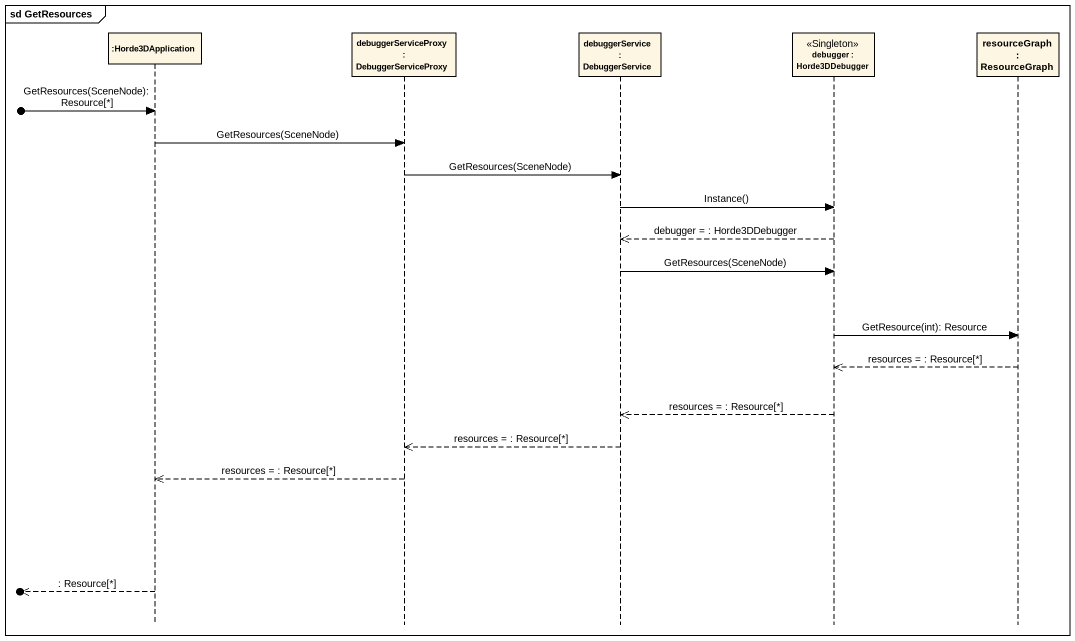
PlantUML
@startuml
mainframe sd GetResources
hide footbox
participant ":Horde3DApplication" as Horde3DApplication
participant "debuggerServiceProxy : DebuggerServiceProxy" as debuggerServiceProxy
participant "debuggerService : DebuggerService" as debuggerService
participant "debugger : Horde3DDebugger" as debugger <<Singleton>>
participant "resourceGraph : ResourceGraph" as resourceGraph

[o-> Horde3DApplication : GetResources(SceneNode): Resource[*]
Horde3DApplication -> debuggerServiceProxy : GetResources(SceneNode)
debuggerServiceProxy -> debuggerService : GetResources(SceneNode)
debuggerService -> debugger : Instance()
debugger -->> debuggerService : debugger = : Horde3DDebugger
debuggerService -> debugger : GetResources(SceneNode)
debugger -> resourceGraph : GetResource(int): Resource
resourceGraph -->> debugger : resources = : Resource[*]
debugger -->> debuggerService : resources = : Resource[*]
debuggerService -->> debuggerServiceProxy : resources = : Resource[*]
debuggerServiceProxy -->> Horde3DApplication : resources = : Resource[*]
[o<<-- Horde3DApplication : : Resource[*]
@enduml
